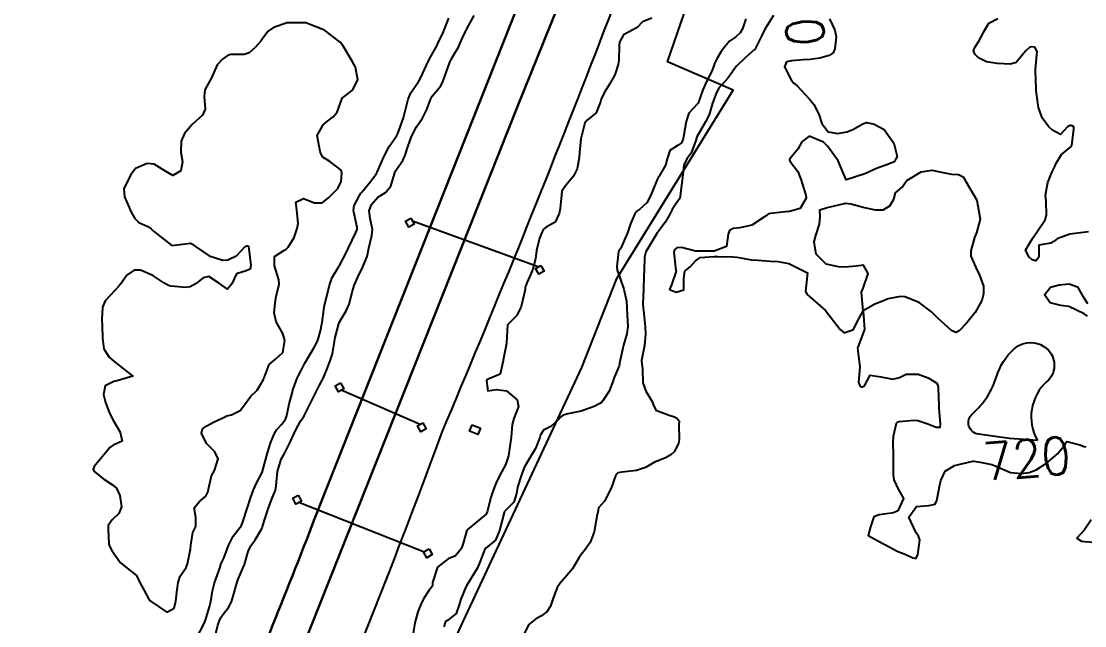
# Model space of a CAD drawing. Header units: metres. Extents: x 318500 to 325275, y 7408834 to 7428799.
# Drawn here: x 321446.4 to 321560.1, y 7415593.7 to 7415658.3 of the extents above; entities that cross this region are included whole.
import ezdxf
from ezdxf.enums import TextEntityAlignment as Align

# ---------------------------------------------------------------- set-up
doc = ezdxf.new("R2010")
doc.units = ezdxf.units.M
doc.header["$MEASUREMENT"] = 0
for name, color, linetype in [('Armário', 45, 'Continuous'), ('Cotas', 45, 'Continuous'), ('Curvas de Nivel 1m', 11, 'Continuous'), ('Curvas de Nivel 5m', 15, 'Continuous'), ('Divisas', 45, 'Continuous'), ('Hidrografia', 140, 'Continuous'), ('Linha Férrea', 20, 'Continuous'), ('Pórticos', 45, 'Continuous')]:
    doc.layers.add(name, color=color, linetype=linetype)
doc.styles.add('Style-STANDARD', font='STANDARD.shx')

msp = doc.modelspace()

# ---------------------------------------------------------------- linework, layer by layer
at = {"layer": 'Armário'}
msp.add_lwpolyline([(321494.56, 7415615.14), (321495.46, 7415614.78), (321495.19, 7415614.11), (321494.29, 7415614.47)], close=True, dxfattribs=at)
at = {"layer": 'Curvas de Nivel 1m', "flags": 128}
for points, elevation in [([(321467, 7415592.24), (321467.39, 7415593.71), (321467.56, 7415594.24), (321467.66, 7415594.49), (321467.93, 7415594.91), (321468.53, 7415595.63), (321468.82, 7415596.22), (321469.1, 7415597.08), (321469.42, 7415598.22), (321469.55, 7415598.65), (321469.99, 7415599.63), (321470.23, 7415600.21), (321470.61, 7415601.61), (321470.91, 7415602.2), (321471.38, 7415602.85), (321472.06, 7415604), (321472.12, 7415604.12), (321472.14, 7415604.18), (321472.16, 7415604.27), (321472.75, 7415606.17), (321473.12, 7415607.14), (321473.55, 7415608.16), (321473.63, 7415608.64), (321473.75, 7415610.16), (321474.15, 7415611.47), (321474.41, 7415611.9), (321474.55, 7415612.15), (321475.09, 7415613.22), (321475.51, 7415614.14), (321475.72, 7415614.61), (321476.21, 7415615.54), (321476.45, 7415615.89), (321476.62, 7415616.12), (321476.95, 7415616.84), (321477.6, 7415618.11), (321477.81, 7415618.54), (321478.26, 7415619.41), (321478.51, 7415619.85), (321478.64, 7415620.1), (321479.12, 7415621.26), (321479.43, 7415622.09), (321479.63, 7415622.76), (321479.86, 7415624.08), (321479.93, 7415624.48), (321480.35, 7415626.08), (321481.11, 7415627.33), (321481.41, 7415628.06), (321481.77, 7415629.44), (321481.96, 7415630.06), (321482.08, 7415630.38), (321482.42, 7415631.11), (321482.74, 7415631.73), (321482.89, 7415632.04), (321483.33, 7415633.16), (321483.54, 7415634.03), (321483.85, 7415635.4), (321483.91, 7415636.03), (321483.68, 7415637.21), (321483.57, 7415638.03), (321483.82, 7415638.73), (321484.53, 7415639.53), (321484.83, 7415639.73), (321485.3, 7415640.01), (321485.87, 7415640.68), (321486.26, 7415642), (321486.34, 7415642.23), (321486.57, 7415642.58), (321487.16, 7415643.41), (321487.4, 7415643.99), (321487.69, 7415644.89), (321488.07, 7415645.98), (321488.63, 7415647.04), (321489.28, 7415647.96), (321489.73, 7415648.88), (321490.11, 7415649.95), (321490.31, 7415650.31), (321490.68, 7415650.76), (321491.23, 7415651.4), (321491.49, 7415651.93), (321491.81, 7415652.83), (321492.2, 7415653.93), (321492.35, 7415654.3), (321492.74, 7415654.99), (321493.1, 7415655.56), (321493.26, 7415655.91), (321493.73, 7415656.94), (321494.23, 7415657.9), (321494.79, 7415658.92)], 723), ([(321526.79, 7415658.92), (321525.89, 7415657.47), (321525.52, 7415656.73), (321524.92, 7415655.49), (321524.86, 7415655.38), (321524.75, 7415655.27), (321523.8, 7415654.44), (321522.86, 7415653.52), (321522.72, 7415653.33), (321521.97, 7415652.26), (321521.27, 7415651.53), (321520.99, 7415651.24), (321520.69, 7415650.7), (321520.37, 7415649.85), (321520.29, 7415649.55), (321519.91, 7415648.29), (321519.52, 7415647.56), (321518.62, 7415645.97), (321518.5, 7415645.57), (321517.98, 7415644.2), (321517.55, 7415643.59), (321517.23, 7415642.94), (321517.07, 7415641.59), (321516.86, 7415639.91), (321516.83, 7415639.6), (321516.78, 7415639.36), (321516.53, 7415639.02), (321515.95, 7415638.18), (321515.68, 7415637.61), (321515.25, 7415636.86), (321514.48, 7415635.81), (321514.39, 7415635.71), (321514.33, 7415635.62), (321514.11, 7415635.26), (321513.16, 7415633.64), (321513.01, 7415633.08), (321512.97, 7415631.64), (321512.95, 7415631.12), (321512.89, 7415629.64), (321512.84, 7415628.1), (321512.86, 7415627.64), (321512.94, 7415627.07), (321513.09, 7415625.64), (321513.13, 7415624.84), (321513.01, 7415623.64), (321512.7, 7415622.04), (321512.71, 7415621.64), (321512.8, 7415621.14), (321512.83, 7415619.64), (321513.14, 7415618.76), (321513.82, 7415617.63), (321513.95, 7415617.33), (321514.23, 7415616.71), (321515.63, 7415616.2), (321516.22, 7415615.99), (321516.48, 7415615.86), (321516.72, 7415615.59), (321516.69, 7415615.12), (321516.7, 7415613.59), (321516.63, 7415613.15), (321516.17, 7415612.27), (321515.84, 7415611.93), (321515.25, 7415611.61), (321514.46, 7415611.31), (321514.16, 7415611.18), (321513.12, 7415610.6), (321512.15, 7415610.26), (321510.57, 7415610.1), (321510.14, 7415610.01), (321509.97, 7415609.85), (321509.9, 7415609.68), (321509.45, 7415608.36), (321509.09, 7415607.69), (321508.78, 7415607.01), (321508.09, 7415606.27), (321508, 7415605.78), (321507.98, 7415605.7), (321507.94, 7415605.56), (321507.61, 7415603.71), (321507.19, 7415602.57), (321506.58, 7415601.72), (321506.33, 7415601.42), (321506.02, 7415600.97), (321505.57, 7415600.18), (321505.29, 7415599.74), (321504.71, 7415599.02), (321503.98, 7415598.22), (321503.66, 7415597.75), (321503.21, 7415596.52), (321502.95, 7415595.77), (321502.55, 7415595.16), (321501.93, 7415594.7), (321501.36, 7415594.36), (321500.64, 7415593.8), (321499.91, 7415592.42)], 721), ([(321465.06, 7415592.27), (321465.92, 7415593.89), (321466.06, 7415594.26), (321466.5, 7415595.7), (321466.63, 7415596.25), (321466.8, 7415597.41), (321467.02, 7415598.24), (321467.58, 7415599.82), (321467.7, 7415600.23), (321467.79, 7415600.45), (321468.01, 7415600.9), (321468.38, 7415601.87), (321468.5, 7415602.23), (321469.03, 7415603.24), (321469.77, 7415604.21), (321469.89, 7415604.38), (321470.07, 7415604.87), (321470.5, 7415606.2), (321470.9, 7415607.4), (321471.2, 7415608.19), (321471.47, 7415608.84), (321472.14, 7415610.12), (321472.15, 7415610.17), (321472.16, 7415610.2), (321472.69, 7415612.17), (321473.04, 7415613.3), (321473.41, 7415614.16), (321473.7, 7415614.66), (321474.21, 7415615.22), (321474.6, 7415615.76), (321474.74, 7415616.14), (321475, 7415617.38), (321475.2, 7415618.14), (321475.44, 7415618.95), (321475.86, 7415620.13), (321476, 7415620.41), (321476.28, 7415620.95), (321476.69, 7415621.73), (321476.9, 7415622.12), (321477.7, 7415623.5), (321478.02, 7415624.1), (321478.1, 7415624.33), (321478.34, 7415625.19), (321478.51, 7415625.94), (321478.54, 7415626.1), (321478.73, 7415627.74), (321478.8, 7415628.1), (321479.14, 7415629.34), (321479.31, 7415630.09), (321479.59, 7415630.91), (321480.31, 7415632.08), (321480.36, 7415632.15), (321480.43, 7415632.25), (321481.06, 7415633.46), (321481.34, 7415634.07), (321482.15, 7415635.72), (321482.28, 7415636.05), (321482.27, 7415636.26), (321481.9, 7415638.06), (321481.95, 7415638.62), (321482.53, 7415639.67), (321482.68, 7415639.91), (321482.78, 7415640.05), (321483.73, 7415641.21), (321484.33, 7415642.02), (321484.42, 7415642.16), (321484.57, 7415642.48), (321485.02, 7415643.58), (321485.22, 7415644.01), (321485.7, 7415644.91), (321486.46, 7415646), (321486.53, 7415646.09), (321486.62, 7415646.3), (321487.22, 7415647.99), (321487.52, 7415649.12), (321487.74, 7415649.98), (321488.01, 7415650.65), (321488.7, 7415651.65), (321488.83, 7415651.83), (321488.91, 7415651.97), (321489.12, 7415652.38), (321489.84, 7415653.95), (321490.14, 7415654.54), (321490.75, 7415655.62), (321490.86, 7415655.83), (321490.9, 7415655.94), (321491.5, 7415657.2), (321491.81, 7415657.93), (321492.09, 7415658.63)], 722), ([(321513.79, 7415658.63), (321512.79, 7415658.26), (321512.21, 7415657.66), (321511.31, 7415657.14), (321510.77, 7415656.85), (321510.35, 7415656.09), (321510.31, 7415655.68), (321510.27, 7415654.14), (321510.2, 7415653.69), (321509.83, 7415652.57), (321509.35, 7415651.69), (321509.1, 7415651.29), (321508.68, 7415650.66), (321508.38, 7415649.99), (321508.31, 7415649.71), (321507.84, 7415648.52), (321506.87, 7415647.73), (321506.64, 7415647.44), (321506.21, 7415645.74), (321506.05, 7415644.29), (321506.01, 7415643.74), (321505.79, 7415642.52), (321505.41, 7415641.75), (321504.55, 7415640.72), (321504.18, 7415640.13), (321504.12, 7415639.76), (321503.99, 7415638.29), (321503.88, 7415637.77), (321503.44, 7415636.83), (321502.49, 7415636.28), (321502.21, 7415636.06), (321502.07, 7415635.79), (321501.79, 7415635.11), (321501.46, 7415633.8), (321501.34, 7415632.91), (321501.05, 7415631.8), (321500.87, 7415631.36), (321500.41, 7415630.35), (321500.28, 7415629.93), (321500.26, 7415629.81), (321500.23, 7415629.64), (321499.83, 7415627.82), (321499.34, 7415626.85), (321498.35, 7415625.84), (321498.26, 7415623.91), (321498.25, 7415623.84), (321497.91, 7415622.23), (321497.87, 7415621.84), (321497.56, 7415620.57), (321496.27, 7415620.02), (321496.16, 7415619.97), (321496.11, 7415619.86), (321496.25, 7415618.78), (321497.19, 7415618.92), (321498.25, 7415618.77), (321499.4, 7415617.82), (321499.52, 7415617.11), (321499.02, 7415615.83), (321498.84, 7415615.2), (321498.73, 7415613.83), (321498.68, 7415613.33), (321498.46, 7415611.84), (321498.15, 7415610.86), (321497.58, 7415609.84), (321497.11, 7415608.86), (321496.73, 7415607.85), (321496.57, 7415607.39), (321496.19, 7415605.86), (321496.08, 7415605.59), (321494.27, 7415604.1), (321494.06, 7415603.94), (321494.03, 7415603.92), (321494.01, 7415603.89), (321493.58, 7415602.36), (321493.41, 7415601.9), (321492.78, 7415601.14), (321492.01, 7415600.82), (321490.86, 7415599.93), (321490.34, 7415598.29), (321490.34, 7415597.93), (321490.19, 7415597.72), (321489.97, 7415597.48), (321489.37, 7415596.54), (321489.07, 7415595.95), (321488.75, 7415595.15), (321488.46, 7415593.96), (321488.14, 7415592.2)], 723), ([(321523.86, 7415658.57), (321523.5, 7415657.51), (321523.22, 7415657.07), (321522.77, 7415656.65), (321522.1, 7415656.19), (321521.55, 7415655.53), (321521.21, 7415655.07), (321520.73, 7415654.3), (321520.49, 7415653.78), (321520.42, 7415653.54), (321520.26, 7415653.09), (321519.5, 7415651.56), (321519.26, 7415650.99), (321518.73, 7415649.57), (321518.71, 7415649.52), (321518.67, 7415649.47), (321517.75, 7415648.49), (321517.45, 7415647.59), (321517.22, 7415646.18), (321517.09, 7415645.59), (321516.94, 7415645.27), (321516.61, 7415645.05), (321515.73, 7415644.48), (321515.42, 7415643.61), (321515.26, 7415642.93), (321514.56, 7415641.76), (321514.5, 7415641.69), (321514.46, 7415641.62), (321514.4, 7415641.47), (321513.63, 7415639.63), (321513.27, 7415638.9), (321512.52, 7415638.22), (321512.18, 7415637.99), (321511.95, 7415637.66), (321511.52, 7415636.64), (321511.2, 7415635.67), (321510.46, 7415634.03), (321510.32, 7415633.83), (321510.24, 7415633.68), (321510.04, 7415632.08), (321510.09, 7415631.68), (321510.42, 7415630.8), (321510.8, 7415629.67), (321511.09, 7415628.37), (321511.13, 7415627.67), (321511.16, 7415626.88), (321511.23, 7415625.67), (321511.13, 7415624.88), (321510.75, 7415623.67), (321510.35, 7415621.73), (321510.35, 7415621.68), (321510.34, 7415621.64), (321510.3, 7415621.46), (321509.76, 7415620.2), (321509.59, 7415619.69), (321509.21, 7415618.74), (321508.56, 7415617.7), (321508.4, 7415617.54), (321508.24, 7415617.43), (321507.64, 7415617.12), (321506.23, 7415616.62), (321504.81, 7415616.33), (321504.22, 7415616.15), (321504.02, 7415615.97), (321503.83, 7415615.76), (321503, 7415614.98), (321502.2, 7415614.58), (321501.9, 7415614.08), (321501.8, 7415613.79), (321501.34, 7415612.62), (321500.85, 7415611.8), (321500.15, 7415610.6), (321499.85, 7415609.81), (321499.44, 7415608.49), (321499.31, 7415607.82), (321499.04, 7415606.87), (321498.08, 7415605.92), (321498.04, 7415605.87), (321498.02, 7415605.83), (321498.01, 7415605.76), (321497.5, 7415603.84), (321497.06, 7415602.83), (321496.03, 7415601.97), (321495.97, 7415601.92), (321495.93, 7415601.86), (321495.39, 7415600.48), (321495.13, 7415599.87), (321493.98, 7415597.94), (321493.96, 7415597.91), (321493.95, 7415597.89), (321493.35, 7415596.51), (321493.2, 7415595.9), (321492.87, 7415594.96), (321491.92, 7415594.22), (321491.73, 7415594.1), (321491.64, 7415593.91), (321491.55, 7415593.55)], 722)]:
    msp.add_lwpolyline(points, dxfattribs=dict(at, elevation=elevation))
at = {"layer": 'Curvas de Nivel 1m', "elevation": 721, "flags": 128}
msp.add_lwpolyline([(321476.78, 7415658.13), (321474.78, 7415658.16), (321473.31, 7415657.64), (321472.77, 7415657.24), (321472.31, 7415656.64), (321471.99, 7415656.19), (321471.41, 7415655.53), (321470.73, 7415654.92), (321470.19, 7415654.75), (321468.73, 7415654.77), (321468.36, 7415654.61), (321467.89, 7415654.25), (321467.31, 7415653.66), (321466.7, 7415652.26), (321465.97, 7415650.98), (321465.91, 7415650.27), (321466.02, 7415648.9), (321465.75, 7415648.27), (321464.63, 7415647.27), (321463.82, 7415646.3), (321463.44, 7415645.48), (321463.41, 7415644.31), (321463.59, 7415643.29), (321463.4, 7415642.31), (321462.55, 7415641.82), (321461.7, 7415642.33), (321460.57, 7415643.04), (321459.83, 7415643.09), (321458.56, 7415642.58), (321458.47, 7415642.47), (321458.41, 7415642.37), (321458.04, 7415641.86), (321457.31, 7415640.39), (321457.38, 7415639.53), (321457.88, 7415638.38), (321458.08, 7415637.95), (321458.49, 7415637.23), (321458.93, 7415636.8), (321459.9, 7415636.35), (321460.25, 7415636.12), (321460.48, 7415635.85), (321462.46, 7415634.32), (321464.46, 7415634.57), (321464.66, 7415634.49), (321464.89, 7415634.28), (321466.44, 7415633.21), (321467.91, 7415632.77), (321468.44, 7415632.81), (321469.42, 7415633.25), (321470.29, 7415634.21), (321470.46, 7415634.29), (321470.55, 7415634.3), (321470.66, 7415634.21), (321470.7, 7415633.97), (321470.89, 7415632.2), (321470.82, 7415631.81), (321470.42, 7415631.62), (321469.36, 7415631.29), (321468.86, 7415630.23), (321468.39, 7415629.67), (321467.55, 7415630.25), (321466.41, 7415631), (321465.81, 7415630.87), (321465.05, 7415630.28), (321464.4, 7415629.9), (321463.94, 7415629.84), (321462.4, 7415629.99), (321462.11, 7415630.04), (321461.6, 7415630.33), (321460.41, 7415631.14), (321459.09, 7415631.69), (321458.42, 7415631.69), (321457.64, 7415631.15), (321457.09, 7415630.38), (321456.8, 7415629.99), (321456.39, 7415629.56), (321455.33, 7415628.41), (321455.03, 7415627.75), (321454.98, 7415626.41), (321455.01, 7415625.74), (321455.03, 7415624.41), (321455.19, 7415623.29), (321455.75, 7415622.4), (321456.29, 7415621.92), (321458.27, 7415620.37), (321456.73, 7415619.91), (321456.26, 7415619.8), (321455.34, 7415619.31), (321455.13, 7415618.41), (321455.36, 7415617.53), (321455.8, 7415616.4), (321456.21, 7415615.57), (321456.94, 7415614.38), (321457.15, 7415613.4), (321456.17, 7415612.99), (321455.83, 7415612.73), (321455.59, 7415612.4), (321454.14, 7415610.69), (321454.04, 7415610.42), (321454.14, 7415610.17), (321455.19, 7415609.33), (321456.11, 7415608.72), (321456.53, 7415608.39), (321456.89, 7415607.59), (321457.06, 7415606.38), (321456.79, 7415605.67), (321456.07, 7415604.98), (321455.66, 7415604.4), (321455.64, 7415603.99), (321455.73, 7415602.39), (321455.79, 7415602.16), (321456.02, 7415601.7), (321456.95, 7415600.38), (321457.99, 7415599.58), (321458.67, 7415599.05), (321458.99, 7415598.35), (321459.95, 7415596.57), (321460.14, 7415596.34), (321461.93, 7415595.12), (321462.69, 7415595.55), (321462.88, 7415596.3), (321462.99, 7415597.27), (321463.14, 7415598.3), (321463.34, 7415598.95), (321464, 7415599.89), (321464.14, 7415600.29), (321464.44, 7415601.87), (321464.49, 7415602.28), (321464.7, 7415603.63), (321465.01, 7415604.28), (321465.03, 7415605.24), (321464.83, 7415606.28), (321465.42, 7415606.94), (321466.1, 7415607.51), (321466.34, 7415608.02), (321466.38, 7415608.26), (321466.71, 7415609.68), (321467.02, 7415610.25), (321467.42, 7415611.51), (321467.05, 7415612.25), (321466.17, 7415613.17), (321465.63, 7415614.27), (321465.73, 7415614.74), (321466.2, 7415615.06), (321466.98, 7415615.47), (321468.22, 7415616.05), (321468.35, 7415616.1), (321468.85, 7415616.22), (321469.77, 7415616.67), (321470.23, 7415617.28), (321470.92, 7415618.2), (321471.57, 7415618.87), (321472.27, 7415620.01), (321472.31, 7415620.14), (321472.32, 7415620.18), (321472.86, 7415621.6), (321473.53, 7415622.16), (321474.31, 7415622.9), (321474.53, 7415624.16), (321474.33, 7415624.91), (321473.63, 7415626.17), (321473.41, 7415627.12), (321473.49, 7415628.17), (321473.63, 7415628.92), (321473.95, 7415630.16), (321473.91, 7415630.66), (321473.45, 7415632.17), (321473.45, 7415633.16), (321474.45, 7415633.8), (321474.68, 7415633.93), (321474.89, 7415634.15), (321475.53, 7415635.2), (321475.87, 7415636.14), (321475.95, 7415636.68), (321475.81, 7415638.14), (321475.7, 7415638.96), (321476.53, 7415639.37), (321477.72, 7415638.91), (321478.52, 7415638.91), (321479.21, 7415639.42), (321479.89, 7415640.09), (321480.2, 7415640.42), (321480.55, 7415641.16), (321480.64, 7415642.08), (321480.56, 7415642.38), (321479.35, 7415643.32), (321478.59, 7415643.79), (321478.42, 7415644.1), (321478.31, 7415644.39), (321478, 7415646.11), (321478.63, 7415647.24), (321479.11, 7415647.62), (321479.72, 7415648.09), (321480.14, 7415648.6), (321480.67, 7415650.08), (321481.78, 7415650.96), (321482.34, 7415652.06), (321482.08, 7415653.42), (321481.74, 7415654.06), (321480.74, 7415655.71), (321480.44, 7415656.08), (321478.77, 7415657.37)], close=True, dxfattribs=at)
at = {"layer": 'Curvas de Nivel 5m', "elevation": 720, "flags": 128}
for points in [[(321532.8, 7415658.57), (321533.36, 7415657.37), (321533.49, 7415656.65), (321533.36, 7415655.37), (321533.2, 7415654.92), (321532.74, 7415654.64), (321531.75, 7415654.38), (321530.73, 7415654.23), (321529.96, 7415654.19), (321528.73, 7415654.09), (321528.19, 7415653.99), (321527.97, 7415653.45), (321528.71, 7415651.99), (321528.97, 7415651.7), (321529.3, 7415651.43), (321530.68, 7415649.94), (321531.1, 7415649.4), (321531.64, 7415648.37), (321531.97, 7415647.39), (321532.64, 7415646.47), (321533.7, 7415646.3), (321534.64, 7415646.47), (321535.27, 7415646.72), (321536.37, 7415647.33), (321536.65, 7415647.46), (321536.79, 7415647.47), (321537.58, 7415647.32), (321538.64, 7415646.74), (321539.69, 7415645.29), (321540.03, 7415643.85), (321539.71, 7415643.29), (321538.93, 7415642.95), (321538.59, 7415642.85), (321537.83, 7415642.56), (321536.58, 7415642.01), (321534.57, 7415641.36), (321533.71, 7415643.37), (321532.61, 7415644.91), (321532.14, 7415645.39), (321530.63, 7415646.04), (321529.83, 7415645.42), (321529.41, 7415644.62), (321528.59, 7415643.63), (321528.5, 7415643.53), (321528.51, 7415643.44), (321528.59, 7415643.3), (321529.39, 7415642.24), (321529.74, 7415641.42), (321530.26, 7415639.7), (321530.28, 7415639.41), (321529.64, 7415638.3), (321528.52, 7415637.98), (321528.04, 7415637.92), (321526.51, 7415637.76), (321526.28, 7415637.7), (321525.94, 7415637.47), (321524.5, 7415636.51), (321523.21, 7415636.23), (321522.49, 7415636.16), (321522.08, 7415635.93), (321521.94, 7415635.53), (321521.76, 7415634.23), (321520.46, 7415633.72), (321518.61, 7415633.71), (321518.46, 7415633.73), (321516.98, 7415634.11), (321516.46, 7415634.08), (321516.22, 7415633.85), (321516.13, 7415633.6), (321516.37, 7415631.66), (321516.38, 7415631.6), (321515.89, 7415630.12), (321515.69, 7415629.61), (321516.4, 7415629.33), (321517.21, 7415629.59), (321517.22, 7415630.79), (321517.32, 7415631.59), (321517.92, 7415632.1), (321518.45, 7415632.68), (321518.96, 7415633.05), (321520.45, 7415633.16), (321520.84, 7415633.15), (321522.45, 7415633.13), (321522.89, 7415633.08), (321524.45, 7415632.8), (321525.18, 7415632.75), (321526.45, 7415632.66), (321527.28, 7415632.62), (321528.44, 7415632.42), (321530.43, 7415631.41), (321530.24, 7415629.41), (321530.41, 7415629.1), (321532.38, 7415627.38), (321533.93, 7415625.36), (321534.35, 7415624.99), (321535.36, 7415625.34), (321535.69, 7415626.01), (321536.38, 7415627.33), (321536.21, 7415629.33), (321536.41, 7415629.78), (321536.93, 7415631.32), (321536.44, 7415632.22), (321535.65, 7415632.13), (321534.44, 7415632.02), (321533.76, 7415632.05), (321532.44, 7415632.32), (321531.35, 7415633.4), (321531.16, 7415634.72), (321531.34, 7415635.4), (321531.73, 7415636.62), (321531.78, 7415637.39), (321531.76, 7415638.15), (321532.53, 7415638.38), (321533.32, 7415638.58), (321534.53, 7415638.87), (321535.08, 7415638.8), (321536.53, 7415638.39), (321537.69, 7415638.14), (321538.52, 7415638.14), (321539.26, 7415638.56), (321539.67, 7415639.29), (321539.86, 7415639.98), (321540.56, 7415640.56), (321540.85, 7415640.99), (321541.07, 7415641.27), (321542.58, 7415642.22), (321543.72, 7415642.37), (321544.58, 7415642.21), (321545.84, 7415641.95), (321546.58, 7415641.91), (321547.07, 7415641.69), (321547.37, 7415641.19), (321548.54, 7415639.17), (321548.91, 7415637.16), (321548.5, 7415635.7), (321548.29, 7415635.17), (321547.89, 7415633.76), (321547.92, 7415633.18), (321548.44, 7415631.96), (321548.84, 7415631.16), (321549.25, 7415629.99), (321549.28, 7415629.16), (321549.09, 7415628.46), (321548.38, 7415627.17), (321547.48, 7415626.07), (321546.65, 7415625.2), (321546.35, 7415625.02), (321545.87, 7415625.2), (321544.37, 7415626.57), (321543.69, 7415627.23), (321542.39, 7415628.23), (321540.85, 7415628.83), (321540.4, 7415628.88), (321539.05, 7415628.64), (321538.4, 7415628.35), (321537.64, 7415628.06), (321536.38, 7415627.33), (321536.55, 7415625.33), (321536.35, 7415624.88), (321535.8, 7415623.34), (321536.01, 7415621.63), (321536.04, 7415621.33), (321535.89, 7415619.72), (321536.05, 7415619.33), (321536.16, 7415619.22), (321536.27, 7415619.21), (321536.55, 7415619.33), (321537.14, 7415620.46), (321538.28, 7415620.27), (321539.55, 7415620.02), (321540.28, 7415620.21), (321541, 7415620.56), (321542.29, 7415620.56), (321543.36, 7415620.16), (321544.28, 7415619.62), (321544.4, 7415619.22), (321544.41, 7415619.08), (321544.47, 7415617.22), (321544.48, 7415616.98), (321544.64, 7415615.22), (321544.58, 7415614.85), (321544.21, 7415614.85), (321543.31, 7415615.23), (321542.23, 7415615.59), (321541.86, 7415615.62), (321540.22, 7415615.48), (321540.06, 7415615.44), (321539.92, 7415615.28), (321539.6, 7415613.89), (321539.58, 7415613.29), (321539.6, 7415611.86), (321539.6, 7415611.29), (321539.61, 7415609.82), (321539.68, 7415609.28), (321540.12, 7415608.27), (321540.71, 7415607.27), (321540.1, 7415605.96), (321539.64, 7415605.74), (321538.09, 7415605.52), (321537.54, 7415605.31), (321537.16, 7415604.23), (321536.94, 7415603.32), (321538.05, 7415602.72), (321539.26, 7415602.07), (321540.04, 7415601.63), (321540.95, 7415601.27), (321541.72, 7415600.94), (321542.03, 7415600.85), (321542.25, 7415601.25), (321542.45, 7415602.85), (321542.31, 7415603.25), (321542.07, 7415603.6), (321541.29, 7415605.26), (321542.1, 7415606.41), (321543.41, 7415606.54), (321544.1, 7415606.66), (321544.26, 7415607.07), (321544.29, 7415607.22), (321544.6, 7415608.75), (321544.69, 7415609.21), (321545.15, 7415610.21), (321546.16, 7415610.79), (321546.49, 7415610.87), (321547.79, 7415611.18), (321548.17, 7415611.28), (321548.28, 7415611.28), (321548.91, 7415611.16), (321550.17, 7415610.92), (321550.52, 7415610.78), (321552.15, 7415610.06), (321553.32, 7415609.94), (321554.15, 7415610.04), (321554.9, 7415610.33), (321556, 7415611.06), (321556.17, 7415611.18), (321557.19, 7415612.04), (321557.99, 7415613.04), (321558.05, 7415613.18), (321558.19, 7415613.36), (321559.55, 7415613.02), (321560.03, 7415612.85), (321560.19, 7415612.79)], [(321560.5, 7415635.78), (321559.08, 7415635.61), (321558.5, 7415635.56), (321557.13, 7415635.05), (321556.77, 7415634.77), (321556.48, 7415634.59), (321555.19, 7415634.37), (321555.17, 7415633.08), (321554.85, 7415632.69), (321554.46, 7415632.8), (321554.13, 7415633.09), (321553.74, 7415633.83), (321554.49, 7415635.09), (321555.86, 7415637.07), (321556.01, 7415637.57), (321555.95, 7415639.07), (321555.9, 7415639.72), (321556.16, 7415641.07), (321556.58, 7415642.14), (321556.88, 7415642.77), (321557.01, 7415643.06), (321557.6, 7415644.06), (321558.62, 7415644.89), (321558.69, 7415644.97), (321558.71, 7415645.04), (321558.91, 7415646.77), (321558.93, 7415647.04), (321558.73, 7415647.12), (321558.65, 7415647.15), (321558.53, 7415647.16), (321558.24, 7415647.04), (321557.49, 7415646.2), (321556.64, 7415646.68), (321556.23, 7415647.07), (321555.55, 7415647.97), (321555.16, 7415649.08), (321554.9, 7415650.89), (321554.88, 7415651.09), (321554.82, 7415653), (321554.82, 7415653.09), (321554.83, 7415653.19), (321555.01, 7415655.09), (321554.76, 7415655.53), (321554.27, 7415655.59), (321553.76, 7415655.1), (321552.74, 7415653.92), (321552.15, 7415653.71), (321550.74, 7415653.8), (321549.57, 7415653.99), (321548.74, 7415654.41), (321548.35, 7415654.78), (321548.2, 7415655.18), (321548.36, 7415655.58), (321548.77, 7415656.19), (321549.12, 7415656.82), (321549.25, 7415657.16), (321549.84, 7415658.11), (321550.8, 7415658.6)], [(321560.38, 7415626.77), (321560.04, 7415627.02), (321558.39, 7415627.8), (321557.53, 7415627.91), (321556.4, 7415628.2), (321555.8, 7415629.07), (321556.42, 7415629.86), (321557.36, 7415630.11), (321558.42, 7415630.23), (321559.31, 7415629.92), (321559.81, 7415629.02), (321560.4, 7415628.12)], [(321560.79, 7415605), (321560.07, 7415603.91), (321559.24, 7415603.02), (321559.74, 7415602.7), (321560.05, 7415602.67), (321561.65, 7415602.58)]]:
    msp.add_lwpolyline(points, dxfattribs=at)
at = {"layer": 'Divisas'}
msp.add_lwpolyline([(321488.09, 7415582.29), (321506.3, 7415621.27), (321510.04, 7415630.81), (321522.49, 7415650.94), (321515.48, 7415653.98), (321526.86, 7415687.09), (321537.68, 7415713.9), (321554.49, 7415754.61), (321564.11, 7415776.75), (321565.44, 7415780.95), (321573.01, 7415779.48), (321580.04, 7415804.44), (321585.71, 7415817.39), (321588.02, 7415816.38), (321593.47, 7415831.32), (321617.35, 7415888.74), (321630.81, 7415922.75), (321645.06, 7415957.21)], dxfattribs=at)
at = {"layer": 'Hidrografia'}
msp.add_lwpolyline([(321555.03, 7415613.48), (321552.03, 7415613.7), (321548.74, 7415614.14, -0.64573), (321548.08, 7415616.33, 0.140631), (321550.64, 7415620.28, -0.135554), (321552.54, 7415623.28, -0.408486), (321556.2, 7415623.13, -0.422066), (321556.05, 7415619.77, 0.354138), (321555.03, 7415613.48, 2.669795)], format="xyb", dxfattribs=at)
at = {"layer": 'Linha Férrea'}
for points in [[(321798.98, 7416497.54), (321750.6, 7416346.47), (321714.59, 7416233.7, -0.00337), (321686.79, 7416141.75, -0.016343), (321644.52, 7416022.17), (321593.15, 7415895.01), (321566.16, 7415829.01), (321499.47, 7415659.97), (321478.31, 7415606.63, -0.011032), (321468.49, 7415582.4, -0.032105), (321431.57, 7415506.43, -0.070178), (321348.3, 7415399.17, -0.037465), (321276, 7415340.1), (321204.93, 7415290.01, 0.010464), (321181.81, 7415273.24, 0.025562), (321124.04, 7415226.54, 0.050883), (321044.53, 7415137.19, 0.026975), (320996.91, 7415059.89), (320959.85, 7414991.08)], [(321468.49, 7415582.4, 0.011032), (321478.31, 7415606.63), (321499.47, 7415659.97), (321566.16, 7415829.01), (321593.15, 7415895.01), (321644.52, 7416022.17, 0.016343), (321686.79, 7416141.75, 0.00337), (321714.59, 7416233.7), (321750.6, 7416346.47), (321798.98, 7416497.54)], [(321802, 7416472.12, -0.01056), (321778.56, 7416402.79, 0.003825), (321753.43, 7416335.23, 0.009891), (321732, 7416274.98), (321714.19, 7416219.51, -0.023962), (321655.04, 7416039.28), (321642.82, 7416007.3), (321613.08, 7415933.23), (321568.99, 7415825.44), (321540.97, 7415754.45), (321517.66, 7415694.41), (321499.44, 7415649.2), (321470.31, 7415575.88, -0.021199), (321451.09, 7415534.05, -0.062911), (321383.35, 7415430.52, -0.034735), (321333.57, 7415379.84, -0.029004), (321269.95, 7415330.44), (321232.2, 7415304.05, 0.005656), (321177.94, 7415264.89, 0.018731), (321134.03, 7415229.84, 0.055667), (321051.08, 7415139.41, 0.029861), (321000.14, 7415057.35), (320958.65, 7414980.46)], [(321470.31, 7415575.88), (321499.44, 7415649.2), (321517.66, 7415694.41), (321540.97, 7415754.45), (321568.99, 7415825.44), (321613.08, 7415933.23), (321642.82, 7416007.3), (321655.04, 7416039.28, 0.023962), (321714.19, 7416219.51), (321732, 7416274.98, -0.009891), (321753.43, 7416335.23, -0.003825), (321778.56, 7416402.79, 0.01056), (321802, 7416472.12)], [(320790.49, 7414769.15, 0.066549), (320858.6, 7414826.49, 0.071744), (320946.36, 7414945.11, -0.001019), (320986.5, 7415020.76), (321017.59, 7415076.94, -0.085141), (321132.03, 7415221.31, -0.027227), (321212.14, 7415282.87, 0.004692), (321306.83, 7415350.2, 0.102409), (321443.1, 7415506.85, 0.035266), (321491.35, 7415614.35, 0.015223), (321522.06, 7415693.46)]]:
    msp.add_lwpolyline(points, format="xyb", dxfattribs=at)
at = {"layer": 'Pórticos'}
for points in [[(321488.03, 7415637.24), (321488.38, 7415636.62), (321487.8, 7415636.3), (321487.45, 7415636.92)], [(321501.93, 7415632.2), (321502.28, 7415631.58), (321501.71, 7415631.26), (321501.36, 7415631.88)], [(321480.5, 7415619.64), (321480.85, 7415619.01), (321480.28, 7415618.69), (321479.93, 7415619.31)], [(321489.29, 7415615.36), (321489.64, 7415614.74), (321489.07, 7415614.42), (321488.72, 7415615.04)], [(321475.96, 7415607.62), (321476.31, 7415606.99), (321475.73, 7415606.67), (321475.38, 7415607.29)], [(321489.96, 7415601.89), (321490.31, 7415601.27), (321489.73, 7415600.94), (321489.38, 7415601.57)]]:
    msp.add_lwpolyline(points, close=True, dxfattribs=at)
for points in [[(321501.64, 7415632.04), (321488.2, 7415636.93)], [(321489, 7415615.2), (321480.56, 7415618.85)], [(321489.38, 7415601.57), (321476.02, 7415606.83)]]:
    msp.add_lwpolyline(points, dxfattribs=at)

# ---------------------------------------------------------------- texts
at = {"layer": 'Cotas', "style": 'Style-STANDARD'}
for rotation, p in [(273.5036, (321529.99, 7415660.31, 720)), (4.8323, (321553.89, 7415611.55, 720))]:
    msp.add_text('720', height=4, rotation=rotation, dxfattribs=at).set_placement(p, align=Align.MIDDLE_CENTER)

doc.saveas('drawing.dxf')
